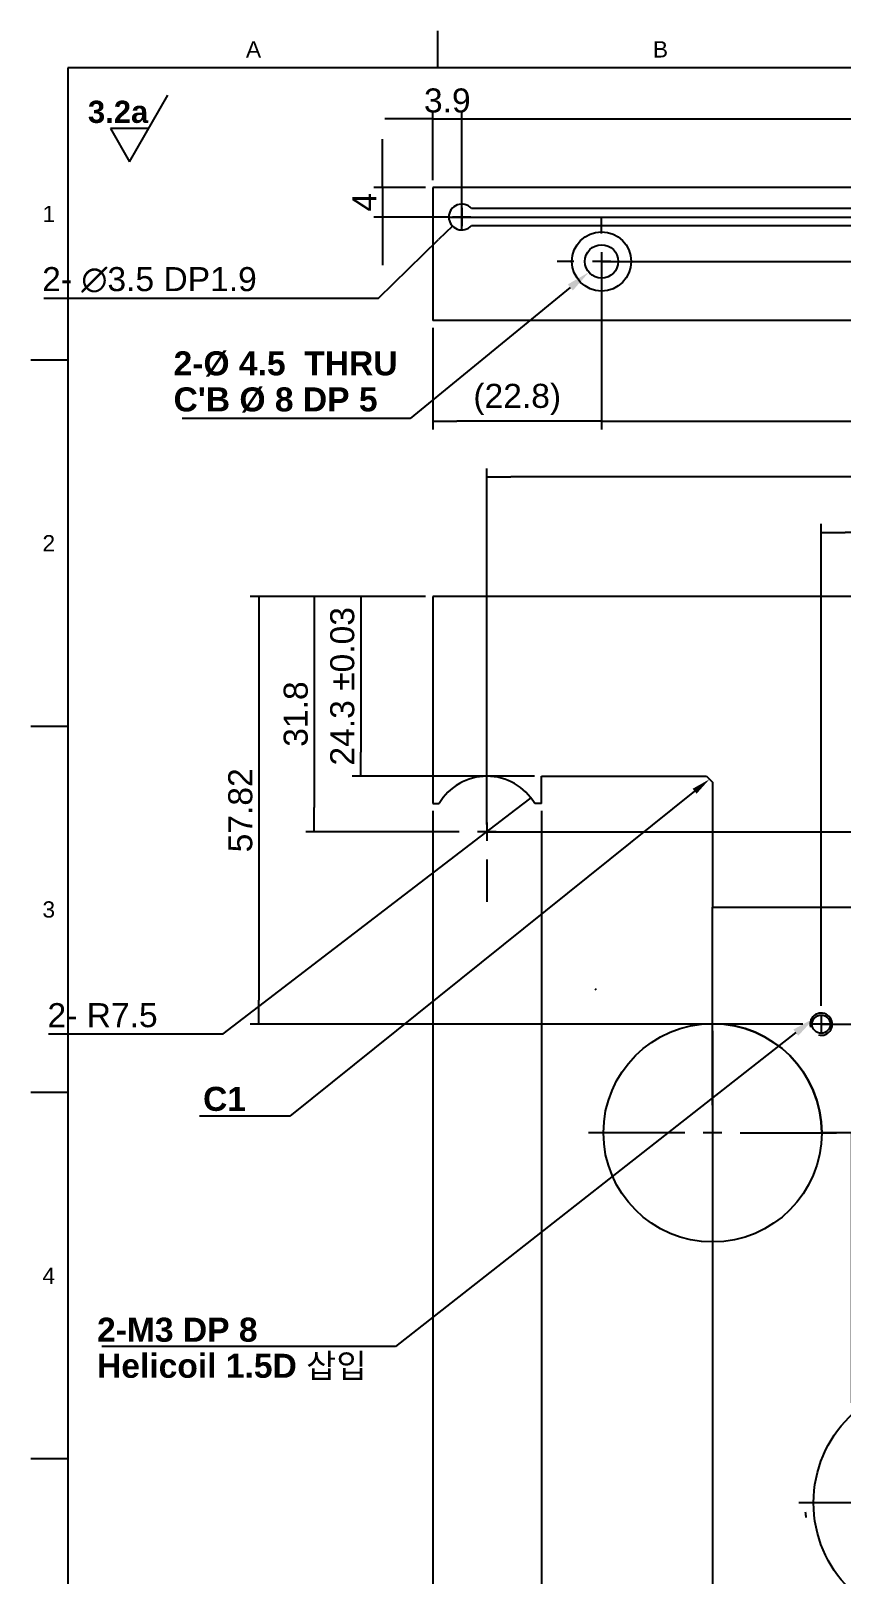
# Model space of a CAD drawing. Header units: millimetres. Extents: x 0 to 416, y -34 to 292.
# Drawn here: x 5 to 114.5, y 83.4 to 292 of the extents above; entities that cross this region are included whole.
import ezdxf
from ezdxf import colors
from ezdxf.entities.mleader import LeaderData, LeaderLine
from ezdxf.enums import TextEntityAlignment as Align
from ezdxf.lldxf.tags import DXFTag
from ezdxf.math import Vec2, Vec3

# ---------------------------------------------------------------- set-up
doc = ezdxf.new("R2010")
doc.units = ezdxf.units.MM
for name, color, linetype in [('Default', 7, 'Continuous'), ('DV1_Default', 7, 'Continuous'), ('DV3_Default', 7, 'Continuous'), ('MEC-000103947', 7, 'Continuous'), ('Template', 7, 'Continuous')]:
    doc.layers.add(name, color=color, linetype=linetype)
doc.styles.add('SEACAD_Arial', font='arial.ttf')
doc.styles.add('SEACAD_ArialB', font='arialbd.ttf')
tags = doc.linetypes.add('CENTER2', pattern=[28.575, 19.05, -3.175, 3.175, -3.175]).pattern_tags.tags
tags[10:11] = [DXFTag(74, 4), DXFTag(75, 0), DXFTag(340, '0'), DXFTag(46, 0.0), DXFTag(50, 0.0), DXFTag(44, 0.0), DXFTag(45, 0.0)]
tags[8:9] = [DXFTag(74, 4), DXFTag(75, 0), DXFTag(340, '0'), DXFTag(46, 0.0), DXFTag(50, 0.0), DXFTag(44, 0.0), DXFTag(45, 0.0)]
tags[6:7] = [DXFTag(74, 4), DXFTag(75, 0), DXFTag(340, '0'), DXFTag(46, 0.0), DXFTag(50, 0.0), DXFTag(44, 0.0), DXFTag(45, 0.0)]
tags[4:5] = [DXFTag(74, 4), DXFTag(75, 0), DXFTag(340, '0'), DXFTag(46, 0.0), DXFTag(50, 0.0), DXFTag(44, 0.0), DXFTag(45, 0.0)]
tags = doc.linetypes.add('PHANTOM2', pattern=[31.75, 15.875, -3.175, 3.175, -3.175, 3.175, -3.175]).pattern_tags.tags
tags[14:15] = [DXFTag(74, 4), DXFTag(75, 0), DXFTag(340, '0'), DXFTag(46, 0.0), DXFTag(50, 0.0), DXFTag(44, 0.0), DXFTag(45, 0.0)]
tags[12:13] = [DXFTag(74, 4), DXFTag(75, 0), DXFTag(340, '0'), DXFTag(46, 0.0), DXFTag(50, 0.0), DXFTag(44, 0.0), DXFTag(45, 0.0)]
tags[10:11] = [DXFTag(74, 4), DXFTag(75, 0), DXFTag(340, '0'), DXFTag(46, 0.0), DXFTag(50, 0.0), DXFTag(44, 0.0), DXFTag(45, 0.0)]
tags[8:9] = [DXFTag(74, 4), DXFTag(75, 0), DXFTag(340, '0'), DXFTag(46, 0.0), DXFTag(50, 0.0), DXFTag(44, 0.0), DXFTag(45, 0.0)]
tags[6:7] = [DXFTag(74, 4), DXFTag(75, 0), DXFTag(340, '0'), DXFTag(46, 0.0), DXFTag(50, 0.0), DXFTag(44, 0.0), DXFTag(45, 0.0)]
tags[4:5] = [DXFTag(74, 4), DXFTag(75, 0), DXFTag(340, '0'), DXFTag(46, 0.0), DXFTag(50, 0.0), DXFTag(44, 0.0), DXFTag(45, 0.0)]
doc.dimstyles.new('Call', dxfattribs={"dimtxt": 3.25, "dimasz": 3.25, "dimexe": 1.1375, "dimexo": 0.975, "dimgap": 0.8125, "dimtad": 1, "dimdec": 3, "dimdsep": 46, "dimtxsty": 'SEACAD_Arial', "dimblk1": '_SE_FILLED', "dimblk2": '_SE_FILLED', "dimsah": 1, "dimcen": 1.625, "dimadec": 3, "dimazin": 0, "dimtfac": 0.5, "dimtdec": 4, "dimtmove": 0, "dimatfit": 3, "dimfxl": 1, "dimarcsym": 0})
doc.dimstyles.new('ROUND', dxfattribs={"dimtxt": 3.25, "dimasz": 2.6, "dimexe": 1.1375, "dimexo": 0.975, "dimgap": 0.8125, "dimtad": 1, "dimtih": 1, "dimtoh": 1, "dimdec": 3, "dimdsep": 46, "dimtxsty": 'SEACAD_Arial', "dimblk1": '_SE_FILLED', "dimblk2": '_SE_FILLED', "dimsah": 1, "dimcen": 1.625, "dimadec": 1, "dimazin": 0, "dimtfac": 0.5, "dimtdec": 4, "dimtmove": 0, "dimatfit": 3, "dimfxl": 1, "dimtolj": 1, "dimarcsym": 0})
doc.dimstyles.new('STD', dxfattribs={"dimtxt": 3.25, "dimasz": 2.6, "dimexe": 1.1375, "dimexo": 0.975, "dimgap": 0.8125, "dimtad": 1, "dimdec": 3, "dimdsep": 46, "dimtxsty": 'SEACAD_Arial', "dimblk1": '_SE_FILLED', "dimblk2": '_SE_FILLED', "dimsah": 1, "dimcen": 1.625, "dimadec": 1, "dimazin": 0, "dimtfac": 0.5, "dimtdec": 4, "dimtmove": 0, "dimatfit": 3, "dimfxl": 1, "dimarcsym": 0})

# ---------------------------------------------------------------- blocks, each defined once
blk = doc.blocks.new('SE')
at = {"layer": 'DV1_Default', "color": 7, "linetype": 'CENTER2'}
for p, q in [((66.63, 187.51), (66.63, 193.26)), ((191.43, 187.51), (191.43, 193.26)), ((62.88, 183.76), (57.13, 183.76)), ((67.88, 183.76), (65.38, 183.76)), ((66.63, 185.01), (66.63, 182.51)), ((66.63, 183.76), (191.43, 183.76)), ((70.38, 183.76), (76.13, 183.76)), ((187.68, 183.76), (181.93, 183.76)), ((192.68, 183.76), (190.18, 183.76)), ((191.43, 185.01), (191.43, 182.51)), ((195.18, 183.76), (200.93, 183.76)), ((66.63, 180.01), (66.63, 174.26)), ((191.43, 180.01), (191.43, 174.26)), ((97.13, 146.81), (97.13, 159.81)), ((111.81, 158.99), (111.81, 156.49)), ((142.45, 158.99), (142.45, 156.49)), ((157.13, 146.81), (157.13, 159.81)), ((113.06, 157.74), (110.56, 157.74)), ((111.81, 157.74), (142.45, 157.74)), ((143.7, 157.74), (141.2, 157.74)), ((97.13, 144.31), (97.13, 141.81)), ((157.13, 144.31), (157.13, 141.81)), ((93.38, 143.06), (80.38, 143.06)), ((98.38, 143.06), (95.88, 143.06)), ((100.88, 143.06), (113.88, 143.06)), ((153.38, 143.06), (140.38, 143.06)), ((158.38, 143.06), (155.88, 143.06)), ((160.88, 143.06), (173.88, 143.06)), ((97.13, 139.31), (97.13, 126.31)), ((157.13, 139.31), (157.13, 126.31)), ((127.13, 96.81), (127.13, 111.41)), ((127.13, 94.31), (127.13, 91.81)), ((123.38, 93.06), (108.78, 93.06)), ((128.38, 93.06), (125.88, 93.06)), ((130.88, 93.06), (145.48, 93.06)), ((127.13, 89.31), (127.13, 74.71))]:
    blk.add_line(p, q, dxfattribs=at)
for centre, radius in [((97.13, 143.06), 14.75), ((157.13, 143.06), 14.75), ((127.13, 93.06), 16.35)]:
    blk.add_circle(centre, radius, dxfattribs=at)
at = {"layer": 'DV1_Default', "color": 7, "linetype": 'PHANTOM2'}
for centre, radius, start, end in [((97.13, 143.06), 25, 128.9481, 129.5683), ((127.36, 93.07), 17.74, 184.0373, 186.4145), ((127.13, 94.14), 16.5, 355.5857, 356.2602)]:
    blk.add_arc(centre, radius, start, end, dxfattribs=at)
at = {"layer": 'MEC-000103947', "color": 7, "linetype": 'Continuous'}
for p, q in [((59.33, 215.56), (59.33, 187.56)), ((198.73, 215.56), (59.33, 215.56)), ((198.73, 187.56), (198.73, 215.56)), ((74.03, 191.26), (96.33, 191.26)), ((74.03, 187.56), (74.03, 191.26)), ((96.33, 191.26), (97.13, 190.46)), ((97.13, 190.46), (97.13, 173.56)), ((157.13, 190.46), (157.93, 191.26)), ((157.13, 173.56), (157.13, 190.46)), ((157.93, 191.26), (184.03, 191.26)), ((184.03, 191.26), (184.03, 187.56)), ((59.33, 187.56), (60.16, 187.56)), ((74.03, 187.56), (73.09, 187.56)), ((184.03, 187.56), (184.96, 187.56)), ((197.89, 187.56), (198.73, 187.56)), ((97.13, 173.56), (157.13, 173.56)), ((97.13, 157.81), (97.13, 173.56)), ((157.13, 173.56), (157.13, 157.81)), ((115.95, 143.06), (111.88, 143.06)), ((115.95, 106.56), (115.95, 143.06)), ((142.38, 143.06), (138.3, 143.06)), ((138.3, 143.06), (138.3, 106.56)), ((115.95, 106.56), (117.9, 106.56)), ((136.35, 106.56), (138.3, 106.56))]:
    blk.add_line(p, q, dxfattribs=at)
for centre in [(111.81, 157.74), (142.45, 157.74)]:
    blk.add_circle(centre, 1.23, dxfattribs=at)
for centre, radius, start, end in [((66.63, 183.76), 7.5, 30.4421, 149.5579), ((191.43, 183.76), 7.5, 30.4421, 149.5579), ((111.81, 157.74), 1.5, 255, 195), ((142.45, 157.74), 1.5, 255, 195), ((97.13, 143.06), 14.75, 0, 90), ((157.13, 143.06), 14.75, 90, 180), ((127.13, 93.06), 16.35, 55.6583, 124.3417)]:
    blk.add_arc(centre, radius, start, end, dxfattribs=at)
blk = doc.blocks.new('SE2')
at = {"layer": 'DV3_Default', "color": 7, "linetype": 'CENTER2'}
for p, q in [((63.23, 268.09), (63.23, 265.59)), ((194.83, 268.09), (194.83, 265.59)), ((64.48, 266.84), (61.98, 266.84)), ((62.54, 266.84), (195.51, 266.84)), ((82.13, 264.59), (82.13, 266.84)), ((172.13, 264.59), (172.13, 266.84)), ((196.08, 266.84), (193.58, 266.84)), ((78.38, 260.84), (76.13, 260.84)), ((83.38, 260.84), (80.88, 260.84)), ((82.13, 262.09), (82.13, 259.59)), ((82.13, 260.84), (172.13, 260.84)), ((85.88, 260.84), (88.13, 260.84)), ((168.38, 260.84), (166.13, 260.84)), ((173.38, 260.84), (170.88, 260.84)), ((172.13, 262.09), (172.13, 259.59)), ((175.88, 260.84), (178.13, 260.84)), ((82.13, 257.09), (82.13, 254.84)), ((172.13, 257.09), (172.13, 254.84))]:
    blk.add_line(p, q, dxfattribs=at)
at = {"layer": 'MEC-000103947', "color": 7, "linetype": 'Continuous'}
for p, q in [((198.73, 270.84), (59.33, 270.84)), ((59.33, 270.84), (59.33, 252.84)), ((198.73, 270.84), (198.73, 252.84)), ((193.51, 267.99), (64.54, 267.99)), ((64.54, 265.69), (193.51, 265.69)), ((198.73, 252.84), (59.33, 252.84))]:
    blk.add_line(p, q, dxfattribs=at)
for centre, radius in [((82.13, 260.84), 4), ((82.13, 260.84), 2.25), ((172.13, 260.84), 4), ((172.13, 260.84), 2.25)]:
    blk.add_circle(centre, radius, dxfattribs=at)
for centre, start, end in [((63.23, 266.84), 41.0823, 318.9177), ((194.83, 266.84), 221.0823, 138.9177)]:
    blk.add_arc(centre, 1.75, start, end, dxfattribs=at)
blk = doc.blocks.new('SEANNOT_GROUP')
at = {"layer": 'Default', "color": 7, "linetype": 'CENTER2'}
for p, q in [((83.38, 260.84), (80.88, 260.84)), ((82.13, 262.09), (82.13, 259.59))]:
    blk.add_line(p, q, dxfattribs=at)
blk = doc.blocks.new('SEANNOT_GROUP1')
at = {"layer": 'Default', "color": 7, "linetype": 'CENTER2'}
for p, q in [((63.23, 268.09), (63.23, 265.59)), ((64.48, 266.84), (61.98, 266.84))]:
    blk.add_line(p, q, dxfattribs=at)
blk = doc.blocks.new('SEANNOT_GROUP4')
at = {"layer": 'Default', "color": 7, "linetype": 'CENTER2'}
for p, q in [((111.81, 158.99), (111.81, 156.49)), ((113.06, 157.74), (110.56, 157.74))]:
    blk.add_line(p, q, dxfattribs=at)
blk = doc.blocks.new('SEANNOT_GROUP7')
at = {"layer": 'Default', "color": 7, "linetype": 'CENTER2'}
for p, q in [((67.88, 183.76), (65.38, 183.76)), ((66.63, 185.01), (66.63, 182.51))]:
    blk.add_line(p, q, dxfattribs=at)
blk = doc.blocks.new('SEANNOT_GROUP9')
at = {"layer": 'Default', "color": 7, "linetype": 'CENTER2'}
for p, q in [((97.13, 144.31), (97.13, 141.81)), ((98.38, 143.06), (95.88, 143.06))]:
    blk.add_line(p, q, dxfattribs=at)
blk = doc.blocks.new('_SE_FILLED')
at = {"color": 0}
blk.add_line((0, 0), (-1, 0), dxfattribs=at)
blk.add_solid([(0, 0), (-1, -0.1665), (-1, 0.1665), (0, 0)], dxfattribs=at)
blk = doc.blocks.new('*D129')
at = {"layer": 'Default', "color": 0, "linetype": 'Continuous', "lineweight": -2}
for p, q in [((82.13, 259.87), (82.13, 238.1)), ((172.13, 259.87), (172.13, 238.1)), ((84.73, 239.24), (169.53, 239.24))]:
    blk.add_line(p, q, dxfattribs=at)
at = {"layer": 'Defpoints', "color": 0, "linetype": 'Continuous'}
for p in [(82.13, 260.84), (172.13, 260.84), (172.13, 239.24)]:
    blk.add_point(p, dxfattribs=at)
at = {"layer": 'Default', "color": 0, "linetype": 'Continuous', "lineweight": -2, "xscale": 2.6, "yscale": 2.6, "zscale": 2.6, "rotation": 180}
blk.add_blockref('_SE_FILLED', (82.13, 239.24), dxfattribs=at)
at = {"layer": 'Default', "color": 0, "linetype": 'Continuous', "lineweight": -2, "xscale": 2.6, "yscale": 2.6, "zscale": 2.6}
blk.add_blockref('_SE_FILLED', (172.13, 239.24), dxfattribs=at)
at = {"layer": 'Default', "color": 0, "linetype": 'Continuous', "insert": (127.13, 241.71), "char_height": 3.25, "attachment_point": 5, "style": 'SEACAD_Arial'}
blk.add_mtext('\\A1;90', dxfattribs=at)
blk = doc.blocks.new('*D130')
at = {"layer": 'Default', "color": 0, "linetype": 'Continuous', "lineweight": -2}
for p, q in [((63.23, 267.82), (63.23, 281.24)), ((65.83, 280.1), (192.23, 280.1)), ((194.83, 267.82), (194.83, 281.24))]:
    blk.add_line(p, q, dxfattribs=at)
at = {"layer": 'Defpoints', "color": 0, "linetype": 'Continuous'}
for p in [(194.83, 280.1), (63.23, 266.84), (194.83, 266.84)]:
    blk.add_point(p, dxfattribs=at)
at = {"layer": 'Default', "color": 0, "linetype": 'Continuous', "lineweight": -2, "xscale": 2.6, "yscale": 2.6, "zscale": 2.6, "rotation": 180}
blk.add_blockref('_SE_FILLED', (63.23, 280.1), dxfattribs=at)
at = {"layer": 'Default', "color": 0, "linetype": 'Continuous', "lineweight": -2, "xscale": 2.6, "yscale": 2.6, "zscale": 2.6}
blk.add_blockref('_SE_FILLED', (194.83, 280.1), dxfattribs=at)
at = {"layer": 'Default', "color": 0, "linetype": 'Continuous', "insert": (129.03, 282.57), "char_height": 3.25, "attachment_point": 5, "style": 'SEACAD_Arial'}
blk.add_mtext('\\A1;131.6', dxfattribs=at)
blk = doc.blocks.new('*D136')
at = {"layer": 'Default', "color": 0, "linetype": 'Continuous', "lineweight": -2}
for p, q in [((66.63, 184.73), (66.63, 232.85)), ((188.18, 231.71), (69.88, 231.71)), ((191.43, 184.73), (191.43, 232.85))]:
    blk.add_line(p, q, dxfattribs=at)
at = {"layer": 'Defpoints', "color": 0, "linetype": 'Continuous'}
for p in [(66.63, 231.71), (66.63, 183.76), (191.43, 183.76)]:
    blk.add_point(p, dxfattribs=at)
at = {"layer": 'Default', "color": 0, "linetype": 'Continuous', "lineweight": -2, "xscale": 3.25, "yscale": 3.25, "zscale": 3.25, "rotation": 180}
blk.add_blockref('_SE_FILLED', (66.63, 231.71), dxfattribs=at)
at = {"layer": 'Default', "color": 0, "linetype": 'Continuous', "lineweight": -2, "xscale": 3.25, "yscale": 3.25, "zscale": 3.25}
blk.add_blockref('_SE_FILLED', (191.43, 231.71), dxfattribs=at)
at = {"layer": 'Default', "color": 0, "linetype": 'Continuous', "insert": (129.03, 234.18), "char_height": 3.25, "attachment_point": 5, "style": 'SEACAD_Arial'}
blk.add_mtext('\\A1;124.8', dxfattribs=at)
blk = doc.blocks.new('*D142')
at = {"layer": 'Default', "color": 0, "linetype": 'Continuous', "lineweight": -2}
for p, q in [((59.33, 186.58), (59.33, 36.36)), ((198.73, 186.58), (198.73, 36.36)), ((195.48, 37.49), (62.58, 37.49))]:
    blk.add_line(p, q, dxfattribs=at)
at = {"layer": 'Defpoints', "color": 0, "linetype": 'Continuous'}
for p in [(59.33, 187.56), (198.73, 187.56), (59.33, 37.49)]:
    blk.add_point(p, dxfattribs=at)
at = {"layer": 'Default', "color": 0, "linetype": 'Continuous', "lineweight": -2, "xscale": 3.25, "yscale": 3.25, "zscale": 3.25, "rotation": 180}
blk.add_blockref('_SE_FILLED', (59.33, 37.49), dxfattribs=at)
at = {"layer": 'Default', "color": 0, "linetype": 'Continuous', "lineweight": -2, "xscale": 3.25, "yscale": 3.25, "zscale": 3.25}
blk.add_blockref('_SE_FILLED', (198.73, 37.49), dxfattribs=at)
at = {"layer": 'Default', "color": 0, "linetype": 'Continuous', "insert": (129.03, 40.26), "char_height": 3.25, "attachment_point": 5, "style": 'SEACAD_Arial'}
blk.add_mtext('\\A1;139.4{\\H0.5x; \\S0^ -0.1;}', dxfattribs=at)
blk = doc.blocks.new('*D146')
at = {"layer": 'Default', "color": 0, "linetype": 'Continuous', "lineweight": -2}
for p, q in [((111.81, 160.21), (111.81, 225.35)), ((142.45, 160.21), (142.45, 225.35)), ((139.2, 224.21), (115.06, 224.21))]:
    blk.add_line(p, q, dxfattribs=at)
at = {"layer": 'Defpoints', "color": 0, "linetype": 'Continuous'}
for p in [(111.81, 224.21), (111.81, 159.24), (142.45, 159.24)]:
    blk.add_point(p, dxfattribs=at)
at = {"layer": 'Default', "color": 0, "linetype": 'Continuous', "lineweight": -2, "xscale": 3.25, "yscale": 3.25, "zscale": 3.25, "rotation": 180}
blk.add_blockref('_SE_FILLED', (111.81, 224.21), dxfattribs=at)
at = {"layer": 'Default', "color": 0, "linetype": 'Continuous', "lineweight": -2, "xscale": 3.25, "yscale": 3.25, "zscale": 3.25}
blk.add_blockref('_SE_FILLED', (142.45, 224.21), dxfattribs=at)
at = {"layer": 'Default', "color": 0, "linetype": 'Continuous', "insert": (127.13, 226.68), "char_height": 3.25, "attachment_point": 5, "style": 'SEACAD_Arial'}
blk.add_mtext('\\A1;30.64', dxfattribs=at)
blk = doc.blocks.new('*D147')
at = {"layer": 'Default', "color": 0, "linetype": 'Continuous', "lineweight": -2}
for p, q in [((58.35, 215.56), (42.15, 215.56)), ((43.29, 212.31), (43.29, 187.01)), ((58.15, 183.76), (42.15, 183.76))]:
    blk.add_line(p, q, dxfattribs=at)
at = {"layer": 'Defpoints', "color": 0, "linetype": 'Continuous'}
for p in [(59.33, 215.56), (43.29, 183.76), (59.13, 183.76)]:
    blk.add_point(p, dxfattribs=at)
at = {"layer": 'Default', "color": 0, "linetype": 'Continuous', "lineweight": -2, "xscale": 3.25, "yscale": 3.25, "zscale": 3.25}
for p, rotation in [((43.29, 215.56), 90), ((43.29, 183.76), 270)]:
    blk.add_blockref('_SE_FILLED', p, dxfattribs=dict(at, rotation=rotation))
at = {"layer": 'Default', "color": 0, "linetype": 'Continuous', "insert": (40.81, 199.66), "char_height": 3.25, "attachment_point": 5, "rotation": 90, "style": 'SEACAD_Arial'}
blk.add_mtext('\\A1;31.8', dxfattribs=at)
blk = doc.blocks.new('*D148')
at = {"layer": 'Default', "color": 0, "linetype": 'Continuous', "lineweight": -2}
for p, q in [((58.35, 215.56), (34.65, 215.56)), ((35.79, 212.31), (35.79, 160.99)), ((109.33, 157.74), (34.65, 157.74))]:
    blk.add_line(p, q, dxfattribs=at)
at = {"layer": 'Defpoints', "color": 0, "linetype": 'Continuous'}
for p in [(59.33, 215.56), (35.79, 157.74), (110.31, 157.74)]:
    blk.add_point(p, dxfattribs=at)
at = {"layer": 'Default', "color": 0, "linetype": 'Continuous', "lineweight": -2, "xscale": 3.25, "yscale": 3.25, "zscale": 3.25}
for p, rotation in [((35.79, 215.56), 90), ((35.79, 157.74), 270)]:
    blk.add_blockref('_SE_FILLED', p, dxfattribs=dict(at, rotation=rotation))
at = {"layer": 'Default', "color": 0, "linetype": 'Continuous', "insert": (33.32, 186.65), "char_height": 3.25, "attachment_point": 5, "rotation": 90, "style": 'SEACAD_Arial'}
blk.add_mtext('\\A1;57.82', dxfattribs=at)
blk = doc.blocks.new('*D149')
at = {"layer": 'Default', "color": 0, "linetype": 'Continuous', "lineweight": -2}
for p, q in [((30.97, 156.46), (70.52, 186.74)), ((7.4, 156.46), (30.97, 156.46))]:
    blk.add_line(p, q, dxfattribs=at)
at = {"layer": 'Defpoints', "color": 0, "linetype": 'Continuous'}
for p in [(72.58, 188.32), (66.63, 183.76)]:
    blk.add_point(p, dxfattribs=at)
at = {"layer": 'Default', "color": 0, "linetype": 'Continuous', "lineweight": -2, "xscale": 2.6, "yscale": 2.6, "zscale": 2.6, "rotation": 37.43601827920399}
blk.add_blockref('_SE_FILLED', (72.58, 188.32), dxfattribs=at)
at = {"layer": 'Default', "color": 0, "linetype": 'Continuous', "insert": (14.69, 158.94), "char_height": 3.25, "attachment_point": 5, "style": 'SEACAD_Arial'}
blk.add_mtext('\\A1;\\A1;2- R7.5', dxfattribs=at)
blk = doc.blocks.new('*D151')
at = {"layer": 'Default', "color": 0, "linetype": 'Continuous', "lineweight": -2}
for p, q in [((127.13, 91.43), (127.13, 94.68)), ((125.5, 93.06), (128.75, 93.06)), ((111.43, 68.62), (116.89, 77.11)), ((90.87, 68.62), (111.43, 68.62))]:
    blk.add_line(p, q, dxfattribs=at)
at = {"layer": 'Defpoints', "color": 0, "linetype": 'Continuous'}
for p in [(135.96, 106.81), (118.29, 79.3)]:
    blk.add_point(p, dxfattribs=at)
at = {"layer": 'Default', "color": 0, "linetype": 'Continuous', "lineweight": -2, "xscale": 2.6, "yscale": 2.6, "zscale": 2.6, "rotation": 57.29438114555828}
blk.add_blockref('_SE_FILLED', (118.29, 79.3), dxfattribs=at)
at = {"layer": 'Default', "color": 0, "linetype": 'Continuous', "insert": (96.89, 71.09), "char_height": 3.25, "attachment_point": 5, "style": 'SEACAD_Arial'}
blk.add_mtext('\\A1;\\A1;∅32.7', dxfattribs=at)
blk = doc.blocks.new('SEANNOT_GROUP19')
at = {"layer": 'Default', "color": 7, "linetype": 'Continuous'}
for p, q in [((18.33, 274.31), (23.53, 283.31)), ((15.74, 278.81), (18.33, 274.31)), ((20.93, 278.81), (15.74, 278.81))]:
    blk.add_line(p, q, dxfattribs=at)
at = {"layer": 'Default', "color": 7, "linetype": 'Continuous', "style": 'SEACAD_ArialB'}
blk.add_text('3.2a', height=3, dxfattribs=at).set_placement((12.71, 282.56), align=Align.TOP_LEFT)
blk = doc.blocks.new('*D155')
at = {"layer": 'Default', "color": 0, "linetype": 'Continuous', "lineweight": -2}
for p, q in [((63.23, 265.22), (63.23, 268.47)), ((61.6, 266.84), (64.85, 266.84)), ((51.97, 255.87), (60.11, 263.81)), ((6.75, 255.87), (51.97, 255.87))]:
    blk.add_line(p, q, dxfattribs=at)
at = {"layer": 'Defpoints', "color": 0, "linetype": 'Continuous'}
for p in [(64.48, 268.07), (61.97, 265.62)]:
    blk.add_point(p, dxfattribs=at)
at = {"layer": 'Default', "color": 0, "linetype": 'Continuous', "lineweight": -2, "xscale": 2.6, "yscale": 2.6, "zscale": 2.6, "rotation": 44.28001790406687}
blk.add_blockref('_SE_FILLED', (61.97, 265.62), dxfattribs=at)
at = {"layer": 'Default', "color": 0, "linetype": 'Continuous', "insert": (21.03, 258.34), "char_height": 3.25, "attachment_point": 5, "style": 'SEACAD_Arial'}
blk.add_mtext('\\A1;\\A1;2- ∅3.5 DP1.9', dxfattribs=at)
blk = doc.blocks.new('*D157')
at = {"layer": 'Default', "color": 0, "linetype": 'Continuous', "lineweight": -2}
for p, q in [((59.33, 186.58), (59.33, 73.86)), ((74.03, 186.58), (74.03, 73.86)), ((59.33, 74.99), (42.05, 74.99)), ((70.78, 74.99), (62.58, 74.99))]:
    blk.add_line(p, q, dxfattribs=at)
at = {"layer": 'Defpoints', "color": 0, "linetype": 'Continuous'}
for p in [(59.33, 187.56), (74.03, 187.56), (74.03, 74.99)]:
    blk.add_point(p, dxfattribs=at)
at = {"layer": 'Default', "color": 0, "linetype": 'Continuous', "lineweight": -2, "xscale": 3.25, "yscale": 3.25, "zscale": 3.25, "rotation": 180}
blk.add_blockref('_SE_FILLED', (59.33, 74.99), dxfattribs=at)
at = {"layer": 'Default', "color": 0, "linetype": 'Continuous', "lineweight": -2, "xscale": 3.25, "yscale": 3.25, "zscale": 3.25}
blk.add_blockref('_SE_FILLED', (74.03, 74.99), dxfattribs=at)
at = {"layer": 'Default', "color": 0, "linetype": 'Continuous', "insert": (49.06, 77.74), "char_height": 3.25, "attachment_point": 5, "style": 'SEACAD_Arial'}
blk.add_mtext('\\A1;14.7{\\H0.5x; \\S0^ -0.1;}', dxfattribs=at)
blk = doc.blocks.new('*D158')
at = {"layer": 'Default', "color": 0, "linetype": 'Continuous', "lineweight": -2}
for p, q in [((82.13, 259.87), (82.13, 238.1)), ((59.33, 251.87), (59.33, 238.1)), ((78.88, 239.24), (62.58, 239.24))]:
    blk.add_line(p, q, dxfattribs=at)
at = {"layer": 'Defpoints', "color": 0, "linetype": 'Continuous'}
for p in [(82.13, 260.84), (59.33, 252.84), (59.33, 239.24)]:
    blk.add_point(p, dxfattribs=at)
at = {"layer": 'Default', "color": 0, "linetype": 'Continuous', "lineweight": -2, "xscale": 3.25, "yscale": 3.25, "zscale": 3.25, "rotation": 180}
blk.add_blockref('_SE_FILLED', (59.33, 239.24), dxfattribs=at)
at = {"layer": 'Default', "color": 0, "linetype": 'Continuous', "lineweight": -2, "xscale": 3.25, "yscale": 3.25, "zscale": 3.25}
blk.add_blockref('_SE_FILLED', (82.13, 239.24), dxfattribs=at)
at = {"layer": 'Default', "color": 0, "linetype": 'Continuous', "insert": (70.73, 242.18), "char_height": 3.25, "attachment_point": 5, "style": 'SEACAD_Arial'}
blk.add_mtext('\\A1;(22.8)', dxfattribs=at)
blk = doc.blocks.new('*D159')
at = {"layer": 'Default', "color": 0, "linetype": 'Continuous', "lineweight": -2}
for p, q in [((56.08, 280.1), (52.83, 280.1)), ((59.33, 271.82), (59.33, 281.24)), ((59.33, 280.1), (63.23, 280.1)), ((63.23, 269.57), (63.23, 281.24)), ((66.48, 280.1), (69.73, 280.1))]:
    blk.add_line(p, q, dxfattribs=at)
at = {"layer": 'Defpoints', "color": 0, "linetype": 'Continuous'}
for p in [(63.23, 280.1), (59.33, 270.84), (63.23, 268.59)]:
    blk.add_point(p, dxfattribs=at)
at = {"layer": 'Default', "color": 0, "linetype": 'Continuous', "lineweight": -2, "xscale": 3.25, "yscale": 3.25, "zscale": 3.25}
blk.add_blockref('_SE_FILLED', (59.33, 280.1), dxfattribs=at)
at = {"layer": 'Default', "color": 0, "linetype": 'Continuous', "lineweight": -2, "xscale": 3.25, "yscale": 3.25, "zscale": 3.25, "rotation": 180}
blk.add_blockref('_SE_FILLED', (63.23, 280.1), dxfattribs=at)
at = {"layer": 'Default', "color": 0, "linetype": 'Continuous', "insert": (61.28, 282.57), "char_height": 3.25, "attachment_point": 5, "style": 'SEACAD_Arial'}
blk.add_mtext('\\A1;3.9', dxfattribs=at)
blk = doc.blocks.new('*D160')
at = {"layer": 'Default', "color": 0, "linetype": 'Continuous', "lineweight": -2}
for p, q in [((52.51, 274.09), (52.51, 277.34)), ((58.35, 270.84), (51.37, 270.84)), ((52.51, 270.84), (52.51, 266.84)), ((61.57, 266.84), (51.37, 266.84)), ((52.51, 263.59), (52.51, 260.34))]:
    blk.add_line(p, q, dxfattribs=at)
at = {"layer": 'Defpoints', "color": 0, "linetype": 'Continuous'}
for p in [(59.33, 270.84), (52.51, 266.84), (62.54, 266.84)]:
    blk.add_point(p, dxfattribs=at)
at = {"layer": 'Default', "color": 0, "linetype": 'Continuous', "lineweight": -2, "xscale": 3.25, "yscale": 3.25, "zscale": 3.25}
for p, rotation in [((52.51, 270.84), 270), ((52.51, 266.84), 90)]:
    blk.add_blockref('_SE_FILLED', p, dxfattribs=dict(at, rotation=rotation))
at = {"layer": 'Default', "color": 0, "linetype": 'Continuous', "insert": (50.07, 268.84), "char_height": 3.25, "attachment_point": 5, "rotation": 90, "style": 'SEACAD_Arial'}
blk.add_mtext('\\A1;4', dxfattribs=at)
blk = doc.blocks.new('*D161')
at = {"layer": 'Default', "color": 0, "linetype": 'Continuous', "lineweight": -2}
for p, q in [((58.35, 215.56), (48.44, 215.56)), ((49.58, 212.31), (49.58, 194.51)), ((73.05, 191.26), (48.44, 191.26))]:
    blk.add_line(p, q, dxfattribs=at)
at = {"layer": 'Defpoints', "color": 0, "linetype": 'Continuous'}
for p in [(59.33, 215.56), (49.58, 191.26), (74.03, 191.26)]:
    blk.add_point(p, dxfattribs=at)
at = {"layer": 'Default', "color": 0, "linetype": 'Continuous', "lineweight": -2, "xscale": 3.25, "yscale": 3.25, "zscale": 3.25}
for p, rotation in [((49.58, 215.56), 90), ((49.58, 191.26), 270)]:
    blk.add_blockref('_SE_FILLED', p, dxfattribs=dict(at, rotation=rotation))
at = {"layer": 'Default', "color": 0, "linetype": 'Continuous', "insert": (47.1, 203.41), "char_height": 3.25, "attachment_point": 5, "rotation": 90, "style": 'SEACAD_Arial'}
blk.add_mtext('\\A1;24.3 ±0.03', dxfattribs=at)
blk = doc.blocks.new('*D163')
at = {"layer": 'Default', "color": 0, "linetype": 'Continuous', "lineweight": -2}
for p, q in [((198.73, 186.58), (198.73, 43.86)), ((97.13, 156.83), (97.13, 43.86)), ((195.48, 44.99), (100.38, 44.99))]:
    blk.add_line(p, q, dxfattribs=at)
at = {"layer": 'Defpoints', "color": 0, "linetype": 'Continuous'}
for p in [(198.73, 187.56), (97.13, 157.81), (97.13, 44.99)]:
    blk.add_point(p, dxfattribs=at)
at = {"layer": 'Default', "color": 0, "linetype": 'Continuous', "lineweight": -2, "xscale": 3.25, "yscale": 3.25, "zscale": 3.25, "rotation": 180}
blk.add_blockref('_SE_FILLED', (97.13, 44.99), dxfattribs=at)
at = {"layer": 'Default', "color": 0, "linetype": 'Continuous', "lineweight": -2, "xscale": 3.25, "yscale": 3.25, "zscale": 3.25}
blk.add_blockref('_SE_FILLED', (198.73, 44.99), dxfattribs=at)
at = {"layer": 'Default', "color": 0, "linetype": 'Continuous', "insert": (147.93, 47.76), "char_height": 3.25, "attachment_point": 5, "style": 'SEACAD_Arial'}
blk.add_mtext('\\A1;101.6{\\H0.5x; \\S-0.05^ -0.1;}', dxfattribs=at)
blk = doc.blocks.new('_DOT')
at = {"color": 0, "linetype": 'ByBlock', "lineweight": -2}
blk.add_line((-0.5, 0), (-1, 0), dxfattribs=at)
at = {"color": 0, "linetype": 'ByBlock', "const_width": 0.5}
blk.add_lwpolyline([(-0.25, 0, 1), (0.25, 0, 1)], format="xyb", close=True, dxfattribs=at)

msp = doc.modelspace()

# ---------------------------------------------------------------- linework, layer by layer
at = {"layer": 'Template', "color": 7, "linetype": 'Continuous'}
for p, q in [((60, 287), (60, 292)), ((10, 287), (10, 10)), ((411, 287), (10, 287)), ((10, 247.5), (5, 247.5)), ((10, 198), (5, 198)), ((10, 148.5), (5, 148.5)), ((10, 99), (5, 99))]:
    msp.add_line(p, q, dxfattribs=at)

# ---------------------------------------------------------------- block references
at = {"layer": 'Default'}
for name in ['SEANNOT_GROUP19', 'SE2', 'SEANNOT_GROUP1', 'SEANNOT_GROUP', 'SE', 'SEANNOT_GROUP7', 'SEANNOT_GROUP4', 'SEANNOT_GROUP9']:
    msp.add_blockref(name, (0, 0), dxfattribs=at)

# ---------------------------------------------------------------- dimensions: what is measured, and where the dimension line sits
at = {"layer": 'Default', "color": 7, "linetype": 'Continuous'}
for base, p1, p2, text, picture, middle in [((63.2253, 280.0976), (59.3253, 270.8439), (63.2253, 268.5939), '\\A1;<>', '*D159', (61.2753, 280.0976)), ((59.3253, 239.2384), (82.1253, 260.8439), (59.3253, 252.8439), '\\A1;(<>)', '*D158', (70.7253, 239.2384)), ((66.6253, 231.7076), (191.4253, 183.7571), (66.6253, 183.7571), '\\A1;<>', '*D136', (129.0253, 231.7076)), ((111.8053, 224.2076), (142.4453, 159.2371), (111.8053, 159.2371), '\\A1;<>', '*D146', (127.1253, 224.2076)), ((59.3253, 37.4929), (198.7253, 187.5571), (59.3253, 187.5571), '\\A1;<>{\\H0.5x; \\S0^ -0.1;}', '*D142', (129.0253, 37.4929)), ((97.1253, 44.9928), (198.7253, 187.5571), (97.1253, 157.8071), '\\A1;<>{\\H0.5x; \\S-0.05^ -0.1;}', '*D163', (147.9253, 44.9928))]:
    dim = msp.add_linear_dim(base=base, p1=p1, p2=p2, text=text, dimstyle='Call', override={"dimlfac": 1}, dxfattribs=at)
    dim.commit()
    dim.dimension.update_dxf_attribs({"geometry": picture, "text_midpoint": middle, "dimtype": 160})
for base, p1, p2, angle, text, dimstyle, picture, middle, dimtype in [((194.8253, 280.0976), (63.2253, 266.8439), (194.8253, 266.8439), 0, '\\A1;<>', 'STD', '*D130', (129.0253, 280.0976), 161), ((52.5089, 266.8439), (59.3253, 270.8439), (62.5444, 266.8439), 90, '\\A1;<>', 'Call', '*D160', (52.5089, 268.8439), 160), ((172.1253, 239.2384), (82.1253, 260.8439), (172.1253, 260.8439), 0, '\\A1;<>', 'STD', '*D129', (127.1253, 239.2384), 161), ((35.7878, 157.7371), (59.3253, 215.5571), (110.3053, 157.7371), 90, '\\A1;<>', 'Call', '*D148', (35.7878, 186.6471), 160), ((43.2878, 183.7571), (59.3253, 215.5571), (59.1253, 183.7571), 90, '\\A1;<>', 'Call', '*D147', (43.2878, 199.6571), 160), ((49.5757, 191.2571), (59.3253, 215.5571), (74.0253, 191.2571), 90, '\\A1;<> ±0.03', 'Call', '*D161', (49.5757, 203.4071), 160), ((74.0253, 74.9929), (59.3253, 187.5571), (74.0253, 187.5571), 0, '\\A1;<>{\\H0.5x; \\S0^ -0.1;}', 'Call', '*D157', (49.0648, 74.9929), 161)]:
    dim = msp.add_linear_dim(base=base, p1=p1, p2=p2, angle=angle, text=text, dimstyle=dimstyle, override={"dimlfac": 1}, dxfattribs=at)
    dim.commit()
    dim.dimension.update_dxf_attribs({"geometry": picture, "text_midpoint": middle, "dimtype": dimtype})
for p1, p2, text, picture, middle in [((64.4781, 268.0657), (61.9724, 265.6221), '\\A1;2- <> DP1.9', '*D155', (21.0315, 255.8675)), ((135.9595, 106.815), (118.291, 79.2993), '\\A1;<>', '*D151', (96.8878, 68.6164))]:
    dim = msp.add_diameter_dim_2p(p1=p1, p2=p2, text=text, dimstyle='ROUND', override={"dimlfac": 1, "dimtofl": 0}, dxfattribs=at)
    dim.commit()
    dim.dimension.update_dxf_attribs({"geometry": picture, "text_midpoint": middle, "dimtype": 163})
dim = msp.add_radius_dim(center=(66.6253, 183.7571), mpoint=(72.5805, 188.3162), text='\\A1;2- <>', dimstyle='ROUND', override={"dimlfac": 1}, dxfattribs=at)
dim.commit()
dim.dimension.update_dxf_attribs({"geometry": '*D149', "text_midpoint": (14.6871, 156.4636), "dimtype": 164})

# ---------------------------------------------------------------- leaders
ml = msp.add_multileader_mtext('Standard', dxfattribs=at)
ml.set_content("{\\pxsm0.9;\\fArial|b1||i0||c0|p34;\\W1.;2-%%c 4.5  THRU\\PC'B %%c 8 DP 5\\P}", color=7)
ml.set_leader_properties()
ml.build(insert=Vec2(0, 0))
ml.multileader.update_dxf_attribs({"text_left_attachment_type": 5, "text_right_attachment_type": 5, "dogleg_length": 0.1991, "arrow_head_size": 3.25})
ctx = ml.context
ctx.base_point, ctx.char_height, ctx.arrow_head_size = Vec3(22.2861, 239.6249), 3.25, 3.25
ctx.left_attachment, ctx.right_attachment = 5, 5
notes = []
notes.append((ctx, [(0, (1, 1, 0), (56.2617, 239.6249), (-1, 0), 0.1991, [(0, [(80.4187, 259.3776)], 0, [])])]))
ctx.mtext.insert = Vec3(24.2861, 248.6901)
ml = msp.add_multileader_mtext('Standard', dxfattribs=at)
ml.set_content('{\\pxsm0.9;\\fArial|b1||i0||c0|p34;\\W1.;C1\\P}', color=7)
ml.set_leader_properties()
ml.build(insert=Vec2(0, 0))
ml.multileader.update_dxf_attribs({"text_left_attachment_type": 5, "text_right_attachment_type": 5, "dogleg_length": 4.875, "arrow_head_size": 2.6})
ctx = ml.context
ctx.base_point, ctx.char_height, ctx.arrow_head_size = Vec3(26.2714, 145.3249), 3.25, 2.6
ctx.left_attachment, ctx.right_attachment = 5, 5
notes.append((ctx, [(0, (1, 1, 0), (39.9922, 145.3249), (-1, 0), 4.875, [(0, [(96.7253, 190.8571)], 0, [])])]))
ctx.mtext.insert = Vec3(28.2714, 149.2769)
ml = msp.add_multileader_mtext('Standard', dxfattribs=at)
ml.set_content('{\\pxsm0.9;\\fArial|b1||i0||c0|p34;\\W1.;2-M3 DP 8\\PHelicoil 1.5D 삽입}', color=7)
ml.set_leader_properties()
ml.build(insert=Vec2(0, 0))
ml.multileader.update_dxf_attribs({"text_left_attachment_type": 6, "text_right_attachment_type": 6, "dogleg_length": 2.3722, "arrow_head_size": 3.25})
ctx = ml.context
ctx.base_point, ctx.char_height, ctx.arrow_head_size = Vec3(11.9426, 114.1764), 3.25, 3.25
ctx.left_attachment, ctx.right_attachment = 6, 6
notes.append((ctx, [(0, (1, 1, 0), (54.2597, 114.1764), (-1, 0), 2.3722, [(0, [(110.9359, 158.6065)], 0, [])])]))
ctx.mtext.insert = Vec3(13.9426, 118.0764)
at = {"layer": 'Template', "color": 7, "linetype": 'Continuous'}
ml = msp.add_multileader_mtext('Standard', dxfattribs=at)
ml.set_content('{\\pxsm0.9;\\fArial|b0||i0||c0|p34;\\W1.;A\\P}', color=7)
ml.set_leader_properties()
ml.set_arrow_properties(name='DOT')
ml.build(insert=Vec2(0, 0))
ml.multileader.update_dxf_attribs({"leader_type": 0, "dogleg_length": 0, "arrow_head_size": 1.76})
ctx = ml.context
ctx.base_point, ctx.char_height, ctx.arrow_head_size, ctx.landing_gap_size = Vec3(33.2952, 289.5), 2.2, 1.76, 0.77
ctx.mtext.insert = Vec3(34.0652, 290.6)
ml = msp.add_multileader_mtext('Standard', dxfattribs=at)
ml.set_content('{\\pxsm0.9;\\fArial|b0||i0||c0|p34;\\W1.;B\\P}', color=7)
ml.set_leader_properties()
ml.set_arrow_properties(name='DOT')
ml.build(insert=Vec2(0, 0))
ml.multileader.update_dxf_attribs({"leader_type": 0, "dogleg_length": 0, "arrow_head_size": 1.76})
ctx = ml.context
ctx.base_point, ctx.char_height, ctx.arrow_head_size, ctx.landing_gap_size = Vec3(88.2952, 289.5), 2.2, 1.76, 0.77
ctx.mtext.insert = Vec3(89.0652, 290.6)
ml = msp.add_multileader_mtext('Standard', dxfattribs=at)
ml.set_content('{\\pxsm0.9;\\fArial|b0||i0||c0|p34;\\W1.;1\\P}', color=7)
ml.set_leader_properties()
ml.set_arrow_properties(name='DOT')
ml.build(insert=Vec2(0, 0))
ml.multileader.update_dxf_attribs({"leader_type": 0, "dogleg_length": 0, "arrow_head_size": 1.76})
ctx = ml.context
ctx.base_point, ctx.char_height, ctx.arrow_head_size, ctx.landing_gap_size = Vec3(5.7952, 267.25), 2.2, 1.76, 0.77
ctx.mtext.insert = Vec3(6.5652, 268.35)
ml = msp.add_multileader_mtext('Standard', dxfattribs=at)
ml.set_content('{\\pxsm0.9;\\fArial|b0||i0||c0|p34;\\W1.;2\\P}', color=7)
ml.set_leader_properties()
ml.set_arrow_properties(name='DOT')
ml.build(insert=Vec2(0, 0))
ml.multileader.update_dxf_attribs({"leader_type": 0, "dogleg_length": 0, "arrow_head_size": 1.76})
ctx = ml.context
ctx.base_point, ctx.char_height, ctx.arrow_head_size, ctx.landing_gap_size = Vec3(5.7952, 222.75), 2.2, 1.76, 0.77
ctx.mtext.insert = Vec3(6.5652, 223.85)
ml = msp.add_multileader_mtext('Standard', dxfattribs=at)
ml.set_content('{\\pxsm0.9;\\fArial|b0||i0||c0|p34;\\W1.;3\\P}', color=7)
ml.set_leader_properties()
ml.set_arrow_properties(name='DOT')
ml.build(insert=Vec2(0, 0))
ml.multileader.update_dxf_attribs({"leader_type": 0, "dogleg_length": 0, "arrow_head_size": 1.76})
ctx = ml.context
ctx.base_point, ctx.char_height, ctx.arrow_head_size, ctx.landing_gap_size = Vec3(5.7952, 173.2313), 2.2, 1.76, 0.77
ctx.mtext.insert = Vec3(6.5652, 174.35)
ml = msp.add_multileader_mtext('Standard', dxfattribs=at)
ml.set_content('{\\pxsm0.9;\\fArial|b0||i0||c0|p34;\\W1.;4\\P}', color=7)
ml.set_leader_properties()
ml.set_arrow_properties(name='DOT')
ml.build(insert=Vec2(0, 0))
ml.multileader.update_dxf_attribs({"leader_type": 0, "dogleg_length": 0, "arrow_head_size": 1.76})
ctx = ml.context
ctx.base_point, ctx.char_height, ctx.arrow_head_size, ctx.landing_gap_size = Vec3(5.7952, 123.75), 2.2, 1.76, 0.77
ctx.mtext.insert = Vec3(6.5652, 124.85)
for ctx, leaders in notes:
    for number, flags, end, landing, length, lines in leaders:
        leader = LeaderData()
        leader.index, (leader.has_last_leader_line, leader.has_dogleg_vector, leader.attachment_direction) = number, flags
        leader.last_leader_point, leader.dogleg_vector, leader.dogleg_length = Vec3(end), Vec3(landing), length
        for number, points, colour, breaks in lines:
            line = LeaderLine()
            line.index, line.vertices, line.color, line.breaks = number, Vec3.list(points), colors.encode_raw_color(colour), breaks
            leader.lines.append(line)
        ctx.leaders.append(leader)

doc.saveas('drawing.dxf')
